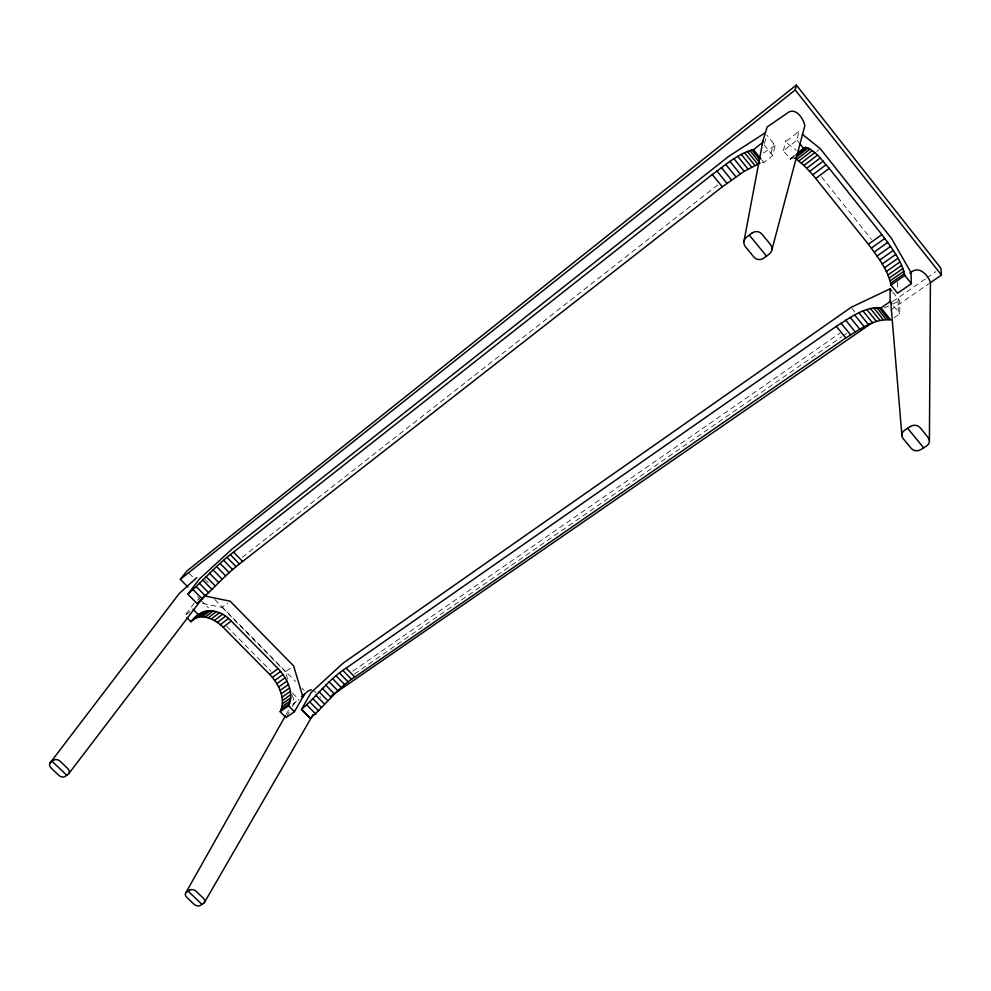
<?xml version="1.0" encoding="UTF-8"?>
<svg xmlns="http://www.w3.org/2000/svg" width="991" height="991" viewBox="0 0 991 991"><rect width="100%" height="100%" fill="white"/><g stroke="black" fill="none" stroke-linecap="round" stroke-linejoin="round"><path stroke-width="0.74" stroke-dasharray="4.96 3.72" d="M793.717 156.702L790.322 159.328L783.435 150.731L797.037 140.177L798.783 131.506L785.442 141.911L796.256 150.322M783.435 150.731L785.826 140.202M762.153 162.623L763.813 162.512L772.732 155.575L775.21 145.541L766.774 134.999M771.01 153.432L773.525 143.435M764.482 143.435L766.39 136.411M790.322 159.328L795.377 154.807M286.201 714.437L288.455 710.411M286.721 716.344L289.57 711.439M292.432 706.521L294.612 702.755L298.316 700.166M194.236 603.123L184.834 615.634L190.681 611.088M292.667 704.477L298.167 699.658M242.238 557.289L720.296 182.926M197.407 600.187L199.724 598.378M790.855 158.3L795.154 155.191M202.585 603.482L222.058 607.372L227.831 602.949M816.658 151.4L819.049 149.567M287.613 679.169L285.42 671.799L291.28 667.6M352.746 671.204L840.182 332.988M354.431 674.041L841.644 336.853M842.92 335.974L846.735 333.323M892.532 301.636L925.606 278.744M926.87 277.864L935.777 271.695M890.513 310.171L928.716 283.835M894.167 317.665L899.84 313.775L899.655 300.769L892.594 291.961M797.705 132.336L798.758 131.654M763.429 152.948L775.21 145.528M884.269 307.891L891.256 304.658M892.656 304.014L899.655 300.769M791.772 157.804L794.683 158.374M188.996 573.219L193.307 577.592M214.849 599.493L295.615 681.622M302.069 688.2L304.225 690.38M222.058 607.372L285.42 671.799M197.581 596.817L199.736 599.01M200.814 600.1L208.37 607.756M226.716 626.362L270.952 671.204M292.531 693.093L299.009 699.658M205.149 579.636L208.135 582.671M314.246 690.913L316.141 692.858M852.037 308.486L854.861 311.954M761.93 160.183L763.813 162.512M764.111 144.835L772.732 155.587M893.56 305.959L899.84 313.775M797.037 140.177L798.758 142.345M821.502 176.819L871.498 239.488M319.944 696.723L320.564 697.565M292.432 695.385L294.612 702.755M898.057 298.786L898.218 311.744M897.437 282.113L897.536 290.462"/><path stroke-width="1.49" d="M891.702 303.642L890.067 301.611L890.079 288.839L851.108 307.334L342.936 663.276L311.075 692.573L301.475 709.395L310.233 718.264C325.519 705.319 337.435 687.977 354.815 677.051L845.818 337.956C859.358 329.842 874.099 318.086 890.76 319.994L880.999 307.891C864.363 306.343 849.82 318.161 836.317 326.324L346.144 668.12C328.826 679.12 316.847 696.363 301.524 709.308L310.282 718.165M929.409 440.462L930.413 282.708M304.621 694.034L294.414 711.736L286.003 717.571L280.168 711.687L288.567 705.827C294.637 692.969 287.056 678.104 278.099 668.64L231.262 621.06C219.308 608.251 202.127 606.393 190.891 621.741L186.853 617.666M280.168 711.687C286.3 698.903 278.805 684.013 269.837 674.574L223.099 627.229C215.604 619.722 202.486 612.574 192.626 619.932M743.894 241.668L762.971 140.772M187.869 586.969L180.312 579.314L795.228 89.958L796.355 85.053L940.868 268.177L941.45 275.052L929.992 282.955M771.964 249.583L804.828 125.721C803.602 119.242 796.9 108.465 789.195 111.81L767.158 126.997L762.376 142.679L753.47 149.691C737.7 153.481 725.239 165.398 712.269 174.527L233.542 552.111C216.905 564.597 203.341 580.565 187.819 594.179L196.986 603.457C212.495 589.905 225.923 573.826 242.622 561.463L722.315 186.828L744.167 171.294L760.072 163.131M795.984 154.955L805.311 147.362C815.766 150.149 822.109 160.839 829.207 168.346L881.866 234.582C890.983 247.118 901.488 259.964 904.808 275.436L911.373 283.661L897.561 293.249L891.02 285.061C887.998 269.589 877.481 256.731 868.401 244.269L812.793 174.8L803.998 165.398L796.628 159.427L810.081 149.084M313.106 714.561L204.245 902.776M185.825 892.78L285.445 715.775M205.199 594.662L68.924 773.463M49.946 763.132L179.222 593.535L196.788 577.642M187.819 594.179L199.464 578.979L232.08 549.039L728.633 156.417L765.077 132.881M180.312 579.314L186.841 571.027L796.355 85.053M190.891 621.741L200.814 613.602M301.462 696.772L308.065 691L311.323 689.748M798.771 152.193L801.025 150.446M194.682 618.508L202.858 612.203M798.535 152.577L805.311 147.362M196.998 617.504L205.174 611.212M796.43 155.228L806.563 147.411M199.563 616.935L207.726 610.642M794.683 158.374L808.16 147.993M202.325 616.798L210.476 610.53M205.224 617.108L213.375 610.84M798.857 160.976L812.273 150.657M208.234 617.839L216.385 611.583M801.323 162.97L814.726 152.688M211.294 618.979L219.432 612.748M803.998 165.398L817.389 155.153M214.353 620.527L222.504 614.309M806.823 168.21L820.201 158.003M217.376 622.435L225.527 616.229M809.771 171.356L823.149 161.174M220.312 624.677L228.463 618.495M812.793 174.8L826.16 164.642M223.099 627.229L231.262 621.06M815.828 178.479L829.207 168.346M269.837 674.574L278.099 668.64M868.401 244.269L881.866 234.582M272.401 677.386L280.664 671.464M871.362 248.084L884.839 238.422M274.73 680.433L283.005 674.524M874.26 252.024L887.75 242.386M276.823 683.654L285.098 677.757M877.06 256.037L890.562 246.425M278.62 686.998L286.907 681.114M879.698 260.063L893.225 250.45M280.106 690.417L288.406 684.533M882.151 264.027L895.703 254.427M281.233 693.849L289.558 687.977M884.368 267.867L897.957 258.279M282.014 697.243L290.338 691.371M886.326 271.534L899.927 261.946M282.41 700.538L290.759 694.666M887.961 274.941L901.612 265.353M282.423 703.684L290.784 697.825M889.274 278.05L902.962 268.462M282.051 706.62L290.425 700.761M890.24 280.812L903.953 271.2M281.295 709.308L289.682 703.449M890.822 283.153L904.572 273.541M891.02 285.061L904.808 275.436M802.363 134.355L820.251 148.65L891.516 238.422L910.989 272.587L909.998 273.281C917.827 265.204 926.845 273.417 930.066 281.407M880.999 307.891L890.067 301.611M331.44 695.67L872.687 322.471M204.691 595.975L230.135 601.19L293.633 665.927L302.936 696.946M52.089 761.299L66.756 775.284M188.079 891.144L201.978 904.399M193.01 609.267L199.092 615.411M288.567 705.827L294.414 711.736M199.414 583.352L208.544 592.643M312.772 698.643L321.505 707.524M196.28 586.647L205.434 595.95M309.886 702.037L318.631 710.919M193.319 589.856L202.498 599.171M307.198 705.369L315.968 714.263M206.066 576.613L215.183 585.904M319.028 691.792L327.736 700.662M202.684 579.995L211.801 589.286M315.832 695.211L324.54 704.093M216.608 566.604L225.688 575.895M329.185 681.87L337.857 690.739M213.065 569.887L222.145 579.178M325.742 685.091L334.413 693.96M209.547 573.232L218.639 582.522M322.348 688.411L331.031 697.28M223.632 560.336L232.699 569.652M336.122 675.812L344.794 684.707M220.138 563.408L229.218 572.711M332.666 678.761L341.325 687.643M233.542 552.111L242.622 561.463M346.144 668.12L354.815 677.051M230.358 554.663L239.438 563.99M342.898 670.461L351.57 679.38M227.05 557.413L236.118 566.728M339.541 673.038L348.213 681.944M749.295 235.102L766.501 256.099M907.62 428.273L923.637 447.821M721.386 167.578L731.457 179.941M845.695 320.18L855.208 331.874M716.877 170.96L726.923 183.298M841.025 323.14L850.538 334.797M712.269 174.527L722.315 186.828M836.317 326.324L845.818 337.956M730.02 161.471L740.116 173.908M854.725 315.039L864.276 326.807M725.784 164.407L735.867 176.807M850.278 317.479L859.804 329.198M741.33 154.398L751.5 166.971M866.902 309.626L876.515 321.505M737.824 156.442L747.97 168.978M863.074 311.1L872.675 322.93M734.046 158.808L744.167 171.294M859.011 312.908L868.574 324.701M751.847 149.839L759.341 159.13M878.955 307.458L888.679 319.523M749.803 150.409L759.143 161.979M876.502 307.421L886.189 319.436M747.35 151.363L757.582 164.035M873.641 307.78L883.315 319.746M744.514 152.701L754.721 165.324M870.432 308.511L880.082 320.44M753.47 149.691L760.989 159.018M890.079 288.839L891.677 290.834M799.613 143.422L803.924 148.823M795.228 89.958L941.45 275.052M890.686 301.19L901.921 435.681M910.989 272.587L911.373 283.661M53.588 760.171L50.591 762.426A5.153 3.654 33.5 0 0 51.272 768.186L58.593 775.16A5.141 3.642 33.2 0 0 65.257 776.399L68.268 774.169A5.141 3.654 33.2 0 0 67.636 768.421L60.29 761.41A5.153 3.654 33.5 0 0 53.588 760.171M752.07 233.009L746.533 237.183A7.011 6.702 -4.5 0 0 745.319 246.598L753.916 257.053A7.011 6.664 -4.6 0 0 763.739 258.156L769.289 254.043A7.036 6.689 -5.9 0 0 770.564 244.653L761.943 234.099A7.036 6.714 -5.9 0 0 752.07 233.009M189.64 890.141L186.519 892.148A4.98 3.481 28.5 0 0 186.878 897.462L193.815 904.077A4.967 3.481 28.2 0 0 200.417 905.39L203.551 903.408A4.98 3.481 28.2 0 0 203.229 898.094L196.268 891.454A4.98 3.493 28.4 0 0 189.64 890.141M910.456 426.452L904.795 430.094A6.937 6.082 -4.4 0 0 903.16 438.604L911.163 448.328A6.937 6.045 -4.4 0 0 920.8 449.604L926.474 446.024A6.949 6.07 -4.9 0 0 928.171 437.526L920.156 427.716A6.962 6.095 -4.9 0 0 910.456 426.452"/></g></svg>
